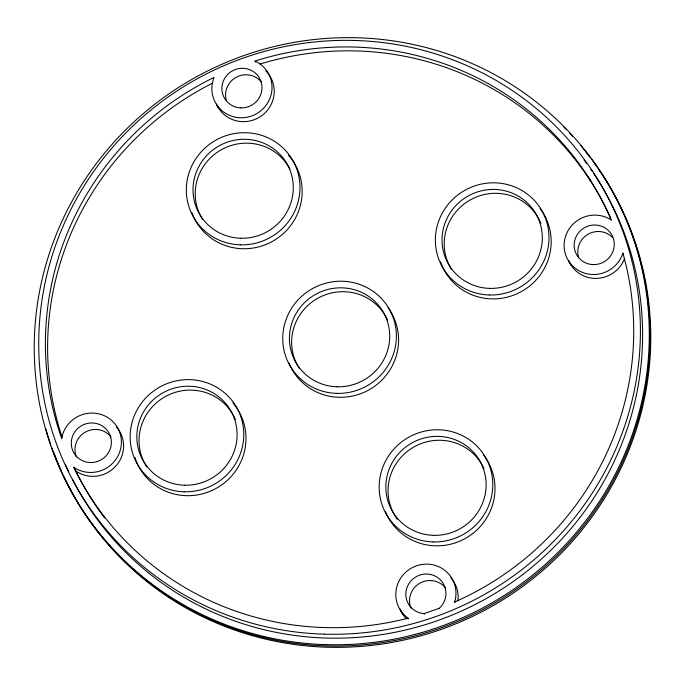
<?xml version="1.0" encoding="UTF-8"?>
<svg xmlns="http://www.w3.org/2000/svg" width="685" height="685" viewBox="0 0 685 685"><rect width="100%" height="100%" fill="white"/><g stroke="black" fill="none" stroke-linecap="round" stroke-linejoin="round"><path stroke-width="1.03" d="M439.222 608.331L424.075 613.58A20.173 19.677 -29.5 0 1 406.984 587.602A20.173 19.677 -29.5 0 1 437.09 577.172A20.173 19.677 -29.5 0 1 439.222 608.331L439.41 608.657M588.244 176.953L590.444 180.84M61.804 438.648L61.659 438.409A295.929 288.573 -29.5 0 1 214.105 77.405A30.268 29.515 -29.5 0 0 229.963 115.577A30.268 29.515 -29.5 0 0 269.291 99.856A30.268 29.515 -29.5 0 0 255 61.059A295.929 288.573 -29.5 0 1 611.106 219.885L611.243 220.133M611.106 219.885A30.268 29.515 -29.5 0 0 567.796 231.136A30.268 29.515 -29.5 0 0 582.387 272.365A30.268 29.515 -29.5 0 0 622.879 253.167L623.701 254.623M568.764 261.208L570.965 265.095M255 61.059L255.548 62.035M216.503 104.488L218.703 108.376M408.534 618.897L408.123 618.161A30.268 29.515 -29.5 0 1 399.809 579.587A30.268 29.515 -29.5 0 1 437.929 566.367A30.268 29.515 -29.5 0 1 454.609 602.046L454.883 602.535M424.075 613.58L424.443 614.231M400.451 610.232L402.652 614.12M61.659 438.409A30.268 29.515 -29.5 0 1 100.815 414.382A30.268 29.515 -29.5 0 1 118.094 455.731A30.268 29.515 -29.5 0 1 73.697 467.196L75.898 471.092A295.929 288.573 -29.5 0 0 104.599 517.997M591.129 158.577A309.38 301.691 -29.5 0 1 484.766 608.545A309.38 301.691 -29.5 0 1 51.829 447.793M50.81 444.865A309.38 301.691 -29.5 0 1 45.886 428.956M563.926 127.162A309.38 301.691 -29.5 0 1 566.101 129.371M569.689 133.104A309.38 301.691 -29.5 0 1 572.523 136.152M580.76 145.537A309.38 301.691 -29.5 0 1 589.237 156.086M450.773 577.738A30.268 29.515 -29.5 0 1 457.922 600.916M406.479 618.838A30.268 29.515 -29.5 0 1 399.946 608.802M624.626 258.365A30.268 29.515 -29.5 0 1 596.806 278.375A30.268 29.515 -29.5 0 1 568.464 260.317M265.883 71A30.268 29.515 -29.5 0 1 260.651 116.441A30.268 29.515 -29.5 0 1 216.417 104.103M260.146 64.03A295.929 288.573 -29.5 0 1 610.857 218.207M62.13 437.261A295.929 288.573 -29.5 0 1 212.564 83.15M76.369 456.989A20.173 19.677 -29.5 0 1 85.077 432.252A20.173 19.677 -29.5 0 1 110.91 436.876M578.62 257.26A20.173 19.677 -29.5 0 1 587.978 234.279A20.173 19.677 -29.5 0 1 612.587 237.541M226.358 100.541A20.173 19.677 -29.5 0 1 236.539 77.105A20.173 19.677 -29.5 0 1 261.533 82.2M410.931 608.057A20.173 19.677 -29.5 0 1 419.64 583.32A20.173 19.677 -29.5 0 1 445.481 587.944M599.169 170.068A309.38 301.691 -29.5 0 1 493.354 605.489A309.38 301.691 -29.5 0 1 63.979 476.871M60.956 470.244A309.38 301.691 -29.5 0 1 53.961 452.973M586.112 152.455A309.38 301.691 -29.5 0 1 589.973 157.379M594.34 163.244A309.38 301.691 -29.5 0 1 596.173 165.787M232.968 402.943A57.172 55.75 -29.5 0 1 216.272 488.319A57.172 55.75 -29.5 0 1 134.945 457.546M388.095 307.745A57.172 55.75 -29.5 0 1 368.958 389.868A57.172 55.75 -29.5 0 1 289.001 363.153M288.471 155.212A57.172 55.75 -29.5 0 1 273.872 240.555A57.172 55.75 -29.5 0 1 191.817 212.615M540.097 208.54A57.172 55.75 -29.5 0 1 520.574 292.007A57.172 55.75 -29.5 0 1 440.481 261.747M483.302 454.694A57.172 55.75 -29.5 0 1 466.271 537.905A57.172 55.75 -29.5 0 1 385.424 511.704M202.486 219.243A50.442 49.192 -29.5 0 1 220.895 149.981A50.442 49.192 -29.5 0 1 289.969 169.144M146.778 466.939A50.442 49.192 -29.5 0 1 165.958 396.238A50.442 49.192 -29.5 0 1 235.366 419.391M299.379 368.539A50.442 49.192 -29.5 0 1 318.14 298.061A50.442 49.192 -29.5 0 1 387.599 320.152M451.501 269.385A50.442 49.192 -29.5 0 1 471.974 199.001A50.442 49.192 -29.5 0 1 540.919 223.43M397.3 519.273A50.442 49.192 -29.5 0 1 413.372 447.279A50.442 49.192 -29.5 0 1 484.012 468.703M622.879 253.167A295.929 288.573 -29.5 0 1 454.609 602.046M408.123 618.161A295.929 288.573 -29.5 0 1 73.697 467.196M116.227 426.695A30.268 29.515 -29.5 0 1 115.722 466.211A30.268 29.515 -29.5 0 1 75.898 471.092M593.784 173.682A302.65 295.132 -29.5 0 1 491.196 595.71A302.65 295.132 -29.5 0 1 72.439 479.235M68.714 471.665A302.65 295.132 -29.5 0 1 65.632 464.927M583.997 159.973A302.65 295.132 -29.5 0 1 586.523 163.347M590.812 169.341A302.65 295.132 -29.5 0 1 592.011 171.07M90.317 462.546A20.173 19.677 -29.5 0 0 109.172 433.357A20.173 19.677 -29.5 0 0 74.477 432.381A20.173 19.677 -29.5 0 0 90.317 462.546M240.932 107.879A20.173 19.677 -29.5 0 0 259.786 78.681A20.173 19.677 -29.5 0 0 225.091 77.705A20.173 19.677 -29.5 0 0 240.932 107.879M326.377 644.654A309.38 301.691 -29.5 0 0 615.455 196.972A309.38 301.691 -29.5 0 0 83.467 181.987A309.38 301.691 -29.5 0 0 326.377 644.654M593.193 264.598A20.173 19.677 -29.5 0 0 612.047 235.4A20.173 19.677 -29.5 0 0 577.352 234.424A20.173 19.677 -29.5 0 0 593.193 264.598M184.119 491.787A57.172 55.75 -29.5 0 0 237.541 409.065A57.172 55.75 -29.5 0 0 139.235 406.291A57.172 55.75 -29.5 0 0 184.119 491.787M336.72 393.387A57.172 55.75 -29.5 0 0 390.142 310.665A57.172 55.75 -29.5 0 0 291.836 307.89A57.172 55.75 -29.5 0 0 336.72 393.387M240.307 244.836A57.172 55.75 -29.5 0 0 293.719 162.114A57.172 55.75 -29.5 0 0 195.422 159.348A57.172 55.75 -29.5 0 0 240.307 244.836M489.321 294.978A57.172 55.75 -29.5 0 0 542.743 212.256A57.172 55.75 -29.5 0 0 444.437 209.49A57.172 55.75 -29.5 0 0 489.321 294.978M433.134 541.929A57.172 55.75 -29.5 0 0 486.555 459.207A57.172 55.75 -29.5 0 0 388.249 456.441A57.172 55.75 -29.5 0 0 433.134 541.929M184.453 485.194A50.442 49.192 -29.5 0 0 231.59 412.199A50.442 49.192 -29.5 0 0 144.852 409.758A50.442 49.192 -29.5 0 0 184.453 485.194M337.054 386.785A50.442 49.192 -29.5 0 0 384.191 313.798A50.442 49.192 -29.5 0 0 297.453 311.35A50.442 49.192 -29.5 0 0 337.054 386.785M240.641 238.243A50.442 49.192 -29.5 0 0 287.768 165.248A50.442 49.192 -29.5 0 0 201.03 162.807A50.442 49.192 -29.5 0 0 240.641 238.243M489.655 288.385A50.442 49.192 -29.5 0 0 536.792 215.39A50.442 49.192 -29.5 0 0 450.054 212.949A50.442 49.192 -29.5 0 0 489.655 288.385M433.477 535.336A50.442 49.192 -29.5 0 0 480.605 462.341A50.442 49.192 -29.5 0 0 393.866 459.9A50.442 49.192 -29.5 0 0 433.477 535.336M324.51 634.164A302.65 295.132 -29.5 0 0 607.312 196.218A302.65 295.132 -29.5 0 0 86.884 181.559A302.65 295.132 -29.5 0 0 324.51 634.164"/></g></svg>
